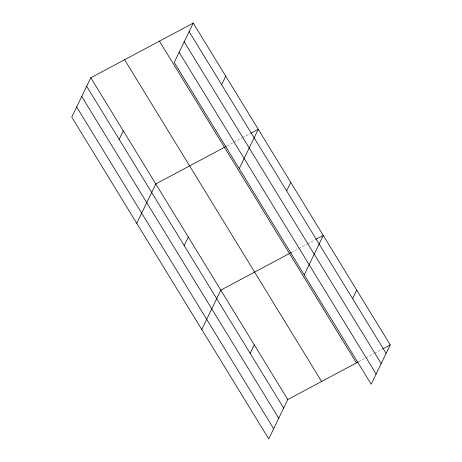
<?xml version="1.0" encoding="UTF-8"?>
<svg xmlns="http://www.w3.org/2000/svg" width="462" height="462" viewBox="0 0 462 462"><rect width="100%" height="100%" fill="white"/><g stroke="black" fill="none" stroke-linecap="round" stroke-linejoin="round"><path stroke-width="0.35" stroke-dasharray="2.31 1.73" d="M226.952 145.986L233.212 142.643M233.841 142.308L241.978 137.965M242.608 137.63L250.121 133.622M291.331 252.495L298.215 248.822M298.845 248.487L306.982 244.144M307.611 243.809L315.124 239.801M358.928 361.561L373.954 353.54M374.584 353.205L382.097 349.197"/><path stroke-width="0.69" d="M193.255 23.1L174.22 62.474L371.2 384.228L390.234 344.854L193.255 23.1L90.8 77.772L71.766 117.146L268.745 438.9L287.78 399.526L358.304 361.89M119.179 139.385L123.302 130.862M136.769 223.325L155.804 183.951L226.328 146.321M221.633 84.713L225.756 76.19M184.182 245.565L188.305 237.041M239.224 168.653L258.258 129.279L250.745 133.287M201.773 329.504L220.807 290.13L291.331 252.495M286.636 190.893L290.76 182.369M250.173 353.355L254.291 344.831M304.227 274.832L323.261 235.458L315.748 239.466M352.627 298.677L356.751 290.153M382.721 348.862L390.234 344.854M189.137 31.624L386.111 353.378M184.211 41.805L381.19 363.559M179.141 52.293L376.12 374.047M159.448 41.141L356.421 362.895M124.613 59.731L321.587 381.485M90.8 77.772L287.78 399.526M86.677 86.302L283.656 408.05M81.757 96.477L278.736 418.231M76.686 106.965L273.666 428.719"/></g></svg>
